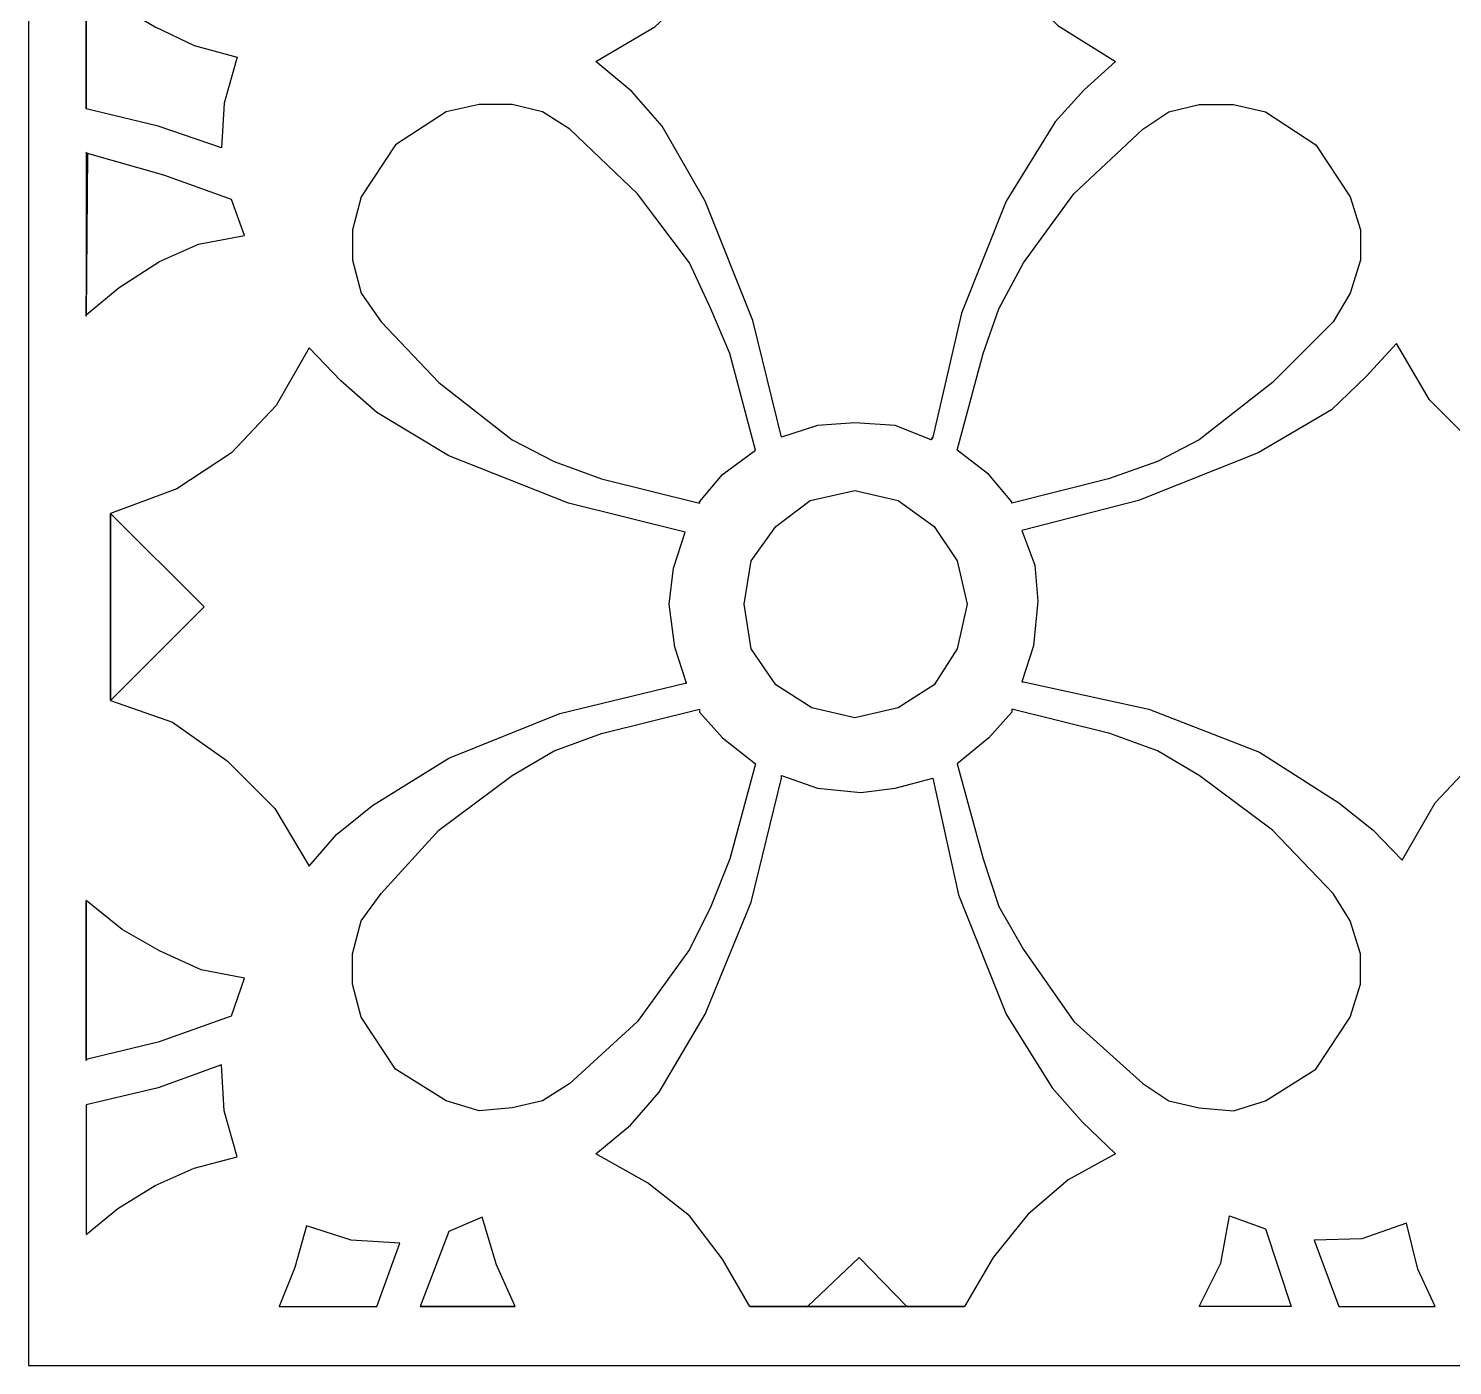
# Model space of a CAD drawing. Header units: centimetres. Extents: x 19.07 to 27, y 0.59 to 8.17.
# Drawn here: x 19.068 to 22.308, y 0.594 to 3.637 of the extents above; entities that cross this region are included whole.
import ezdxf

# ---------------------------------------------------------------- set-up
doc = ezdxf.new("R2010")
doc.units = ezdxf.units.CM
doc.header["$MEASUREMENT"] = 0
doc.layers.add('layer 1', color=7, linetype='Continuous')

msp = doc.modelspace()

# ---------------------------------------------------------------- linework, layer by layer
at = {"layer": 'layer 1', "color": 250}
for points, knots in [([(26.99977, 0.59412), (26.99977, 0.59412), (19.06791, 0.59412), (19.06791, 0.59412), (19.06791, 0.59412), (19.06791, 0.59412), (19.06791, 8.16887), (19.06791, 8.16887), (19.06791, 8.16887), (19.06791, 8.16887), (26.99977, 8.16887), (26.99977, 8.16887), (26.99977, 8.16887), (26.99977, 8.16887), (26.99977, 0.59412), (26.99977, 0.59412)], [0, 0, 0, 0, 0.2, 0.2, 0.2, 0.2, 0.4, 0.4, 0.4, 0.4, 0.6, 0.6, 0.6, 0.6, 1, 1, 1, 1]), ([(21.12541, 2.70732), (21.12541, 2.70732), (21.19093, 2.98908), (21.19093, 2.98908), (21.19093, 2.98908), (21.19093, 2.98908), (21.2925, 3.24463), (21.2925, 3.24463), (21.2925, 3.24463), (21.2925, 3.24463), (21.40389, 3.42482), (21.40389, 3.42482), (21.40389, 3.42482), (21.40389, 3.42482), (21.46942, 3.4969), (21.46942, 3.4969), (21.46942, 3.4969), (21.46942, 3.4969), (21.54149, 3.56242), (21.54149, 3.56242), (21.54149, 3.56242), (21.54149, 3.56242), (21.41044, 3.64433), (21.41044, 3.64433), (21.41044, 3.64433), (21.41044, 3.64433), (21.30233, 3.74917), (21.30233, 3.74917), (21.30233, 3.74917), (21.30233, 3.74917), (21.22042, 3.87367), (21.22042, 3.87367), (21.22042, 3.87367), (21.22042, 3.87367), (21.16472, 4.01455), (21.16472, 4.01455), (21.16472, 4.01455), (21.16472, 4.01455), (20.95176, 3.79832), (20.95176, 3.79832), (20.95176, 3.79832), (20.95176, 3.79832), (20.74208, 4.01455), (20.74208, 4.01455), (20.74208, 4.01455), (20.74208, 4.01455), (20.68639, 3.86712), (20.68639, 3.86712), (20.68639, 3.86712), (20.68639, 3.86712), (20.6012, 3.74262), (20.6012, 3.74262), (20.6012, 3.74262), (20.6012, 3.74262), (20.49309, 3.64105), (20.49309, 3.64105), (20.49309, 3.64105), (20.49309, 3.64105), (20.35876, 3.56242), (20.35876, 3.56242), (20.35876, 3.56242), (20.35876, 3.56242), (20.44067, 3.49362), (20.44067, 3.49362), (20.44067, 3.49362), (20.44067, 3.49362), (20.50947, 3.41499), (20.50947, 3.41499), (20.50947, 3.41499), (20.50947, 3.41499), (20.60776, 3.24463), (20.60776, 3.24463), (20.60776, 3.24463), (20.60776, 3.24463), (20.71587, 2.97269), (20.71587, 2.97269), (20.71587, 2.97269), (20.71587, 2.97269), (20.7814, 2.70732), (20.7814, 2.70732), (20.7814, 2.70732), (20.7814, 2.70732), (20.8633, 2.73353), (20.8633, 2.73353), (20.8633, 2.73353), (20.8633, 2.73353), (20.94849, 2.74008), (20.94849, 2.74008), (20.94849, 2.74008), (20.94849, 2.74008), (21.04022, 2.73353), (21.04022, 2.73353), (21.04022, 2.73353), (21.04022, 2.73353), (21.12213, 2.70076), (21.12213, 2.70076), (21.12213, 2.70076), (21.12213, 2.70076), (21.12541, 2.70732), (21.12541, 2.70732)], [0, 0, 0, 0, 0.0384615, 0.0384615, 0.0384615, 0.0384615, 0.0769231, 0.0769231, 0.0769231, 0.0769231, 0.1153846, 0.1153846, 0.1153846, 0.1153846, 0.1538462, 0.1538462, 0.1538462, 0.1538462, 0.1923077, 0.1923077, 0.1923077, 0.1923077, 0.2307692, 0.2307692, 0.2307692, 0.2307692, 0.2692308, 0.2692308, 0.2692308, 0.2692308, 0.3076923, 0.3076923, 0.3076923, 0.3076923, 0.3461538, 0.3461538, 0.3461538, 0.3461538, 0.3846154, 0.3846154, 0.3846154, 0.3846154, 0.4230769, 0.4230769, 0.4230769, 0.4230769, 0.4615385, 0.4615385, 0.4615385, 0.4615385, 0.5, 0.5, 0.5, 0.5, 0.5384615, 0.5384615, 0.5384615, 0.5384615, 0.5769231, 0.5769231, 0.5769231, 0.5769231, 0.6153846, 0.6153846, 0.6153846, 0.6153846, 0.6538462, 0.6538462, 0.6538462, 0.6538462, 0.6923077, 0.6923077, 0.6923077, 0.6923077, 0.7307692, 0.7307692, 0.7307692, 0.7307692, 0.7692308, 0.7692308, 0.7692308, 0.7692308, 0.8076923, 0.8076923, 0.8076923, 0.8076923, 0.8461538, 0.8461538, 0.8461538, 0.8461538, 0.8846154, 0.8846154, 0.8846154, 0.8846154, 0.9230769, 0.9230769, 0.9230769, 0.9230769, 1, 1, 1, 1]), ([(19.19896, 3.75245), (19.19896, 3.75245), (19.19896, 3.45431), (19.19896, 3.45431), (19.19896, 3.45431), (19.19896, 3.45431), (19.19896, 3.75245), (19.19896, 3.75245)], [0, 0, 0, 0, 0.3333333, 0.3333333, 0.3333333, 0.3333333, 1, 1, 1, 1]), ([(19.19896, 3.45431), (19.19896, 3.45431), (19.36277, 3.41499), (19.36277, 3.41499), (19.36277, 3.41499), (19.36277, 3.41499), (19.50693, 3.36585), (19.50693, 3.36585), (19.50693, 3.36585), (19.50693, 3.36585), (19.51348, 3.46741), (19.51348, 3.46741), (19.51348, 3.46741), (19.51348, 3.46741), (19.54297, 3.57225), (19.54297, 3.57225), (19.54297, 3.57225), (19.54297, 3.57225), (19.44468, 3.59846), (19.44468, 3.59846), (19.44468, 3.59846), (19.44468, 3.59846), (19.35622, 3.64105), (19.35622, 3.64105), (19.35622, 3.64105), (19.35622, 3.64105), (19.27103, 3.6902), (19.27103, 3.6902), (19.27103, 3.6902), (19.27103, 3.6902), (19.19896, 3.75245), (19.19896, 3.75245), (19.19896, 3.75245), (19.19896, 3.75245), (19.19896, 3.45431), (19.19896, 3.45431)], [0, 0, 0, 0, 0.1, 0.1, 0.1, 0.1, 0.2, 0.2, 0.2, 0.2, 0.3, 0.3, 0.3, 0.3, 0.4, 0.4, 0.4, 0.4, 0.5, 0.5, 0.5, 0.5, 0.6, 0.6, 0.6, 0.6, 0.7, 0.7, 0.7, 0.7, 0.8, 0.8, 0.8, 0.8, 1, 1, 1, 1]), ([(20.59465, 2.55661), (20.59465, 2.55661), (20.37186, 2.6123), (20.37186, 2.6123), (20.37186, 2.6123), (20.37186, 2.6123), (20.26375, 2.65162), (20.26375, 2.65162), (20.26375, 2.65162), (20.26375, 2.65162), (20.16873, 2.70076), (20.16873, 2.70076), (20.16873, 2.70076), (20.16873, 2.70076), (20.00164, 2.83181), (20.00164, 2.83181), (20.00164, 2.83181), (20.00164, 2.83181), (19.87059, 2.96942), (19.87059, 2.96942), (19.87059, 2.96942), (19.87059, 2.96942), (19.82473, 3.03494), (19.82473, 3.03494), (19.82473, 3.03494), (19.82473, 3.03494), (19.80507, 3.1103), (19.80507, 3.1103), (19.80507, 3.1103), (19.80507, 3.1103), (19.80507, 3.1791), (19.80507, 3.1791), (19.80507, 3.1791), (19.80507, 3.1791), (19.82473, 3.25445), (19.82473, 3.25445), (19.82473, 3.25445), (19.82473, 3.25445), (19.90336, 3.3724), (19.90336, 3.3724), (19.90336, 3.3724), (19.90336, 3.3724), (20.01803, 3.44775), (20.01803, 3.44775), (20.01803, 3.44775), (20.01803, 3.44775), (20.09338, 3.46414), (20.09338, 3.46414), (20.09338, 3.46414), (20.09338, 3.46414), (20.16873, 3.46414), (20.16873, 3.46414), (20.16873, 3.46414), (20.16873, 3.46414), (20.23754, 3.44775), (20.23754, 3.44775), (20.23754, 3.44775), (20.23754, 3.44775), (20.29979, 3.40844), (20.29979, 3.40844), (20.29979, 3.40844), (20.29979, 3.40844), (20.45377, 3.26101), (20.45377, 3.26101), (20.45377, 3.26101), (20.45377, 3.26101), (20.57172, 3.10375), (20.57172, 3.10375), (20.57172, 3.10375), (20.57172, 3.10375), (20.62086, 2.9989), (20.62086, 2.9989), (20.62086, 2.9989), (20.62086, 2.9989), (20.66345, 2.89734), (20.66345, 2.89734), (20.66345, 2.89734), (20.66345, 2.89734), (20.72242, 2.67783), (20.72242, 2.67783), (20.72242, 2.67783), (20.72242, 2.67783), (20.64707, 2.62213), (20.64707, 2.62213), (20.64707, 2.62213), (20.64707, 2.62213), (20.59465, 2.55988), (20.59465, 2.55988), (20.59465, 2.55988), (20.59465, 2.55988), (20.59465, 2.55661), (20.59465, 2.55661)], [0, 0, 0, 0, 0.0416667, 0.0416667, 0.0416667, 0.0416667, 0.0833333, 0.0833333, 0.0833333, 0.0833333, 0.125, 0.125, 0.125, 0.125, 0.1666667, 0.1666667, 0.1666667, 0.1666667, 0.2083333, 0.2083333, 0.2083333, 0.2083333, 0.25, 0.25, 0.25, 0.25, 0.2916667, 0.2916667, 0.2916667, 0.2916667, 0.3333333, 0.3333333, 0.3333333, 0.3333333, 0.375, 0.375, 0.375, 0.375, 0.4166667, 0.4166667, 0.4166667, 0.4166667, 0.4583333, 0.4583333, 0.4583333, 0.4583333, 0.5, 0.5, 0.5, 0.5, 0.5416667, 0.5416667, 0.5416667, 0.5416667, 0.5833333, 0.5833333, 0.5833333, 0.5833333, 0.625, 0.625, 0.625, 0.625, 0.6666667, 0.6666667, 0.6666667, 0.6666667, 0.7083333, 0.7083333, 0.7083333, 0.7083333, 0.75, 0.75, 0.75, 0.75, 0.7916667, 0.7916667, 0.7916667, 0.7916667, 0.8333333, 0.8333333, 0.8333333, 0.8333333, 0.875, 0.875, 0.875, 0.875, 0.9166667, 0.9166667, 0.9166667, 0.9166667, 1, 1, 1, 1]), ([(21.3056, 2.55661), (21.3056, 2.55661), (21.52511, 2.6123), (21.52511, 2.6123), (21.52511, 2.6123), (21.52511, 2.6123), (21.63651, 2.65162), (21.63651, 2.65162), (21.63651, 2.65162), (21.63651, 2.65162), (21.73152, 2.70076), (21.73152, 2.70076), (21.73152, 2.70076), (21.73152, 2.70076), (21.89861, 2.83181), (21.89861, 2.83181), (21.89861, 2.83181), (21.89861, 2.83181), (22.03621, 2.96942), (22.03621, 2.96942), (22.03621, 2.96942), (22.03621, 2.96942), (22.07553, 3.03494), (22.07553, 3.03494), (22.07553, 3.03494), (22.07553, 3.03494), (22.09846, 3.1103), (22.09846, 3.1103), (22.09846, 3.1103), (22.09846, 3.1103), (22.09846, 3.1791), (22.09846, 3.1791), (22.09846, 3.1791), (22.09846, 3.1791), (22.07553, 3.25445), (22.07553, 3.25445), (22.07553, 3.25445), (22.07553, 3.25445), (21.9969, 3.3724), (21.9969, 3.3724), (21.9969, 3.3724), (21.9969, 3.3724), (21.88223, 3.44775), (21.88223, 3.44775), (21.88223, 3.44775), (21.88223, 3.44775), (21.81015, 3.46414), (21.81015, 3.46414), (21.81015, 3.46414), (21.81015, 3.46414), (21.73152, 3.46414), (21.73152, 3.46414), (21.73152, 3.46414), (21.73152, 3.46414), (21.66272, 3.44775), (21.66272, 3.44775), (21.66272, 3.44775), (21.66272, 3.44775), (21.60374, 3.40844), (21.60374, 3.40844), (21.60374, 3.40844), (21.60374, 3.40844), (21.44648, 3.26101), (21.44648, 3.26101), (21.44648, 3.26101), (21.44648, 3.26101), (21.33181, 3.10375), (21.33181, 3.10375), (21.33181, 3.10375), (21.33181, 3.10375), (21.27612, 2.9989), (21.27612, 2.9989), (21.27612, 2.9989), (21.27612, 2.9989), (21.24008, 2.89734), (21.24008, 2.89734), (21.24008, 2.89734), (21.24008, 2.89734), (21.1811, 2.67783), (21.1811, 2.67783), (21.1811, 2.67783), (21.1811, 2.67783), (21.25318, 2.62213), (21.25318, 2.62213), (21.25318, 2.62213), (21.25318, 2.62213), (21.3056, 2.55988), (21.3056, 2.55988), (21.3056, 2.55988), (21.3056, 2.55988), (21.3056, 2.55661), (21.3056, 2.55661)], [0, 0, 0, 0, 0.0416667, 0.0416667, 0.0416667, 0.0416667, 0.0833333, 0.0833333, 0.0833333, 0.0833333, 0.125, 0.125, 0.125, 0.125, 0.1666667, 0.1666667, 0.1666667, 0.1666667, 0.2083333, 0.2083333, 0.2083333, 0.2083333, 0.25, 0.25, 0.25, 0.25, 0.2916667, 0.2916667, 0.2916667, 0.2916667, 0.3333333, 0.3333333, 0.3333333, 0.3333333, 0.375, 0.375, 0.375, 0.375, 0.4166667, 0.4166667, 0.4166667, 0.4166667, 0.4583333, 0.4583333, 0.4583333, 0.4583333, 0.5, 0.5, 0.5, 0.5, 0.5416667, 0.5416667, 0.5416667, 0.5416667, 0.5833333, 0.5833333, 0.5833333, 0.5833333, 0.625, 0.625, 0.625, 0.625, 0.6666667, 0.6666667, 0.6666667, 0.6666667, 0.7083333, 0.7083333, 0.7083333, 0.7083333, 0.75, 0.75, 0.75, 0.75, 0.7916667, 0.7916667, 0.7916667, 0.7916667, 0.8333333, 0.8333333, 0.8333333, 0.8333333, 0.875, 0.875, 0.875, 0.875, 0.9166667, 0.9166667, 0.9166667, 0.9166667, 1, 1, 1, 1]), ([(19.19896, 2.98252), (19.19896, 2.98252), (19.19896, 3.35602), (19.19896, 3.35602), (19.19896, 3.35602), (19.19896, 3.35602), (19.20223, 3.35274), (19.20223, 3.35274), (19.20223, 3.35274), (19.20223, 3.35274), (19.19896, 2.98252), (19.19896, 2.98252)], [0, 0, 0, 0, 0.25, 0.25, 0.25, 0.25, 0.5, 0.5, 0.5, 0.5, 1, 1, 1, 1]), ([(19.20223, 3.35274), (19.20223, 3.35274), (19.37588, 3.3036), (19.37588, 3.3036), (19.37588, 3.3036), (19.37588, 3.3036), (19.52986, 3.2479), (19.52986, 3.2479), (19.52986, 3.2479), (19.52986, 3.2479), (19.55935, 3.16599), (19.55935, 3.16599), (19.55935, 3.16599), (19.55935, 3.16599), (19.45451, 3.14634), (19.45451, 3.14634), (19.45451, 3.14634), (19.45451, 3.14634), (19.36605, 3.10702), (19.36605, 3.10702), (19.36605, 3.10702), (19.36605, 3.10702), (19.27431, 3.04805), (19.27431, 3.04805), (19.27431, 3.04805), (19.27431, 3.04805), (19.19896, 2.9858), (19.19896, 2.9858), (19.19896, 2.9858), (19.19896, 2.9858), (19.20223, 3.35274), (19.20223, 3.35274)], [0, 0, 0, 0, 0.1111111, 0.1111111, 0.1111111, 0.1111111, 0.2222222, 0.2222222, 0.2222222, 0.2222222, 0.3333333, 0.3333333, 0.3333333, 0.3333333, 0.4444444, 0.4444444, 0.4444444, 0.4444444, 0.5555556, 0.5555556, 0.5555556, 0.5555556, 0.6666667, 0.6666667, 0.6666667, 0.6666667, 0.7777778, 0.7777778, 0.7777778, 0.7777778, 1, 1, 1, 1]), ([(19.19896, 2.9858), (19.19896, 2.9858), (19.19896, 2.9858), (19.19896, 2.9858), (19.19896, 2.9858), (19.19896, 2.9858), (19.19896, 2.98252), (19.19896, 2.98252), (19.19896, 2.98252), (19.19896, 2.98252), (19.19896, 2.9858), (19.19896, 2.9858)], [0, 0, 0, 0, 0.25, 0.25, 0.25, 0.25, 0.5, 0.5, 0.5, 0.5, 1, 1, 1, 1]), ([(22.63905, 2.12086), (22.63905, 2.12086), (22.49817, 2.06844), (22.49817, 2.06844), (22.49817, 2.06844), (22.49817, 2.06844), (22.37694, 1.98981), (22.37694, 1.98981), (22.37694, 1.98981), (22.37694, 1.98981), (22.26883, 1.87514), (22.26883, 1.87514), (22.26883, 1.87514), (22.26883, 1.87514), (22.19347, 1.74409), (22.19347, 1.74409), (22.19347, 1.74409), (22.19347, 1.74409), (22.12795, 1.81289), (22.12795, 1.81289), (22.12795, 1.81289), (22.12795, 1.81289), (22.04932, 1.87514), (22.04932, 1.87514), (22.04932, 1.87514), (22.04932, 1.87514), (21.86912, 1.98981), (21.86912, 1.98981), (21.86912, 1.98981), (21.86912, 1.98981), (21.61685, 2.0881), (21.61685, 2.0881), (21.61685, 2.0881), (21.61685, 2.0881), (21.33181, 2.15035), (21.33181, 2.15035), (21.33181, 2.15035), (21.33181, 2.15035), (21.32854, 2.15035), (21.32854, 2.15035), (21.32854, 2.15035), (21.32854, 2.15035), (21.35475, 2.23226), (21.35475, 2.23226), (21.35475, 2.23226), (21.35475, 2.23226), (21.36458, 2.33382), (21.36458, 2.33382), (21.36458, 2.33382), (21.36458, 2.33382), (21.35802, 2.41573), (21.35802, 2.41573), (21.35802, 2.41573), (21.35802, 2.41573), (21.32854, 2.49436), (21.32854, 2.49436), (21.32854, 2.49436), (21.32854, 2.49436), (21.59391, 2.56316), (21.59391, 2.56316), (21.59391, 2.56316), (21.59391, 2.56316), (21.86585, 2.67128), (21.86585, 2.67128), (21.86585, 2.67128), (21.86585, 2.67128), (22.03294, 2.76957), (22.03294, 2.76957), (22.03294, 2.76957), (22.03294, 2.76957), (22.11157, 2.84492), (22.11157, 2.84492), (22.11157, 2.84492), (22.11157, 2.84492), (22.18037, 2.92027), (22.18037, 2.92027), (22.18037, 2.92027), (22.18037, 2.92027), (22.25572, 2.7925), (22.25572, 2.7925), (22.25572, 2.7925), (22.25572, 2.7925), (22.36384, 2.68438), (22.36384, 2.68438), (22.36384, 2.68438), (22.36384, 2.68438), (22.48506, 2.60248), (22.48506, 2.60248), (22.48506, 2.60248), (22.48506, 2.60248), (22.63577, 2.55333), (22.63577, 2.55333), (22.63577, 2.55333), (22.63577, 2.55333), (22.63905, 2.12086), (22.63905, 2.12086), (22.63905, 2.12086), (22.63905, 2.12086), (22.42281, 2.3371), (22.42281, 2.3371), (22.42281, 2.3371), (22.42281, 2.3371), (22.63577, 2.55333), (22.63577, 2.55333), (22.63577, 2.55333), (22.63577, 2.55333), (22.63905, 2.12086), (22.63905, 2.12086)], [0, 0, 0, 0, 0.0357143, 0.0357143, 0.0357143, 0.0357143, 0.0714286, 0.0714286, 0.0714286, 0.0714286, 0.1071429, 0.1071429, 0.1071429, 0.1071429, 0.1428571, 0.1428571, 0.1428571, 0.1428571, 0.1785714, 0.1785714, 0.1785714, 0.1785714, 0.2142857, 0.2142857, 0.2142857, 0.2142857, 0.25, 0.25, 0.25, 0.25, 0.2857143, 0.2857143, 0.2857143, 0.2857143, 0.3214286, 0.3214286, 0.3214286, 0.3214286, 0.3571429, 0.3571429, 0.3571429, 0.3571429, 0.3928571, 0.3928571, 0.3928571, 0.3928571, 0.4285714, 0.4285714, 0.4285714, 0.4285714, 0.4642857, 0.4642857, 0.4642857, 0.4642857, 0.5, 0.5, 0.5, 0.5, 0.5357143, 0.5357143, 0.5357143, 0.5357143, 0.5714286, 0.5714286, 0.5714286, 0.5714286, 0.6071429, 0.6071429, 0.6071429, 0.6071429, 0.6428571, 0.6428571, 0.6428571, 0.6428571, 0.6785714, 0.6785714, 0.6785714, 0.6785714, 0.7142857, 0.7142857, 0.7142857, 0.7142857, 0.75, 0.75, 0.75, 0.75, 0.7857143, 0.7857143, 0.7857143, 0.7857143, 0.8214286, 0.8214286, 0.8214286, 0.8214286, 0.8571429, 0.8571429, 0.8571429, 0.8571429, 0.8928571, 0.8928571, 0.8928571, 0.8928571, 0.9285714, 0.9285714, 0.9285714, 0.9285714, 1, 1, 1, 1]), ([(19.25465, 2.53367), (19.25465, 2.53367), (19.40536, 2.58937), (19.40536, 2.58937), (19.40536, 2.58937), (19.40536, 2.58937), (19.52986, 2.67128), (19.52986, 2.67128), (19.52986, 2.67128), (19.52986, 2.67128), (19.63142, 2.77939), (19.63142, 2.77939), (19.63142, 2.77939), (19.63142, 2.77939), (19.70678, 2.91044), (19.70678, 2.91044), (19.70678, 2.91044), (19.70678, 2.91044), (19.77886, 2.83509), (19.77886, 2.83509), (19.77886, 2.83509), (19.77886, 2.83509), (19.86076, 2.76301), (19.86076, 2.76301), (19.86076, 2.76301), (19.86076, 2.76301), (20.02458, 2.66472), (20.02458, 2.66472), (20.02458, 2.66472), (20.02458, 2.66472), (20.29651, 2.55661), (20.29651, 2.55661), (20.29651, 2.55661), (20.29651, 2.55661), (20.56189, 2.49108), (20.56189, 2.49108), (20.56189, 2.49108), (20.56189, 2.49108), (20.53568, 2.40917), (20.53568, 2.40917), (20.53568, 2.40917), (20.53568, 2.40917), (20.52585, 2.32727), (20.52585, 2.32727), (20.52585, 2.32727), (20.52585, 2.32727), (20.53895, 2.22898), (20.53895, 2.22898), (20.53895, 2.22898), (20.53895, 2.22898), (20.56516, 2.14707), (20.56516, 2.14707), (20.56516, 2.14707), (20.56516, 2.14707), (20.56189, 2.14707), (20.56189, 2.14707), (20.56189, 2.14707), (20.56189, 2.14707), (20.27685, 2.07827), (20.27685, 2.07827), (20.27685, 2.07827), (20.27685, 2.07827), (20.02458, 1.97671), (20.02458, 1.97671), (20.02458, 1.97671), (20.02458, 1.97671), (19.85094, 1.86859), (19.85094, 1.86859), (19.85094, 1.86859), (19.85094, 1.86859), (19.76903, 1.80306), (19.76903, 1.80306), (19.76903, 1.80306), (19.76903, 1.80306), (19.70678, 1.73099), (19.70678, 1.73099), (19.70678, 1.73099), (19.70678, 1.73099), (19.62815, 1.86204), (19.62815, 1.86204), (19.62815, 1.86204), (19.62815, 1.86204), (19.52003, 1.97015), (19.52003, 1.97015), (19.52003, 1.97015), (19.52003, 1.97015), (19.39553, 2.05861), (19.39553, 2.05861), (19.39553, 2.05861), (19.39553, 2.05861), (19.25465, 2.10776), (19.25465, 2.10776), (19.25465, 2.10776), (19.25465, 2.10776), (19.25465, 2.53367), (19.25465, 2.53367)], [0, 0, 0, 0, 0.04, 0.04, 0.04, 0.04, 0.08, 0.08, 0.08, 0.08, 0.12, 0.12, 0.12, 0.12, 0.16, 0.16, 0.16, 0.16, 0.2, 0.2, 0.2, 0.2, 0.24, 0.24, 0.24, 0.24, 0.28, 0.28, 0.28, 0.28, 0.32, 0.32, 0.32, 0.32, 0.36, 0.36, 0.36, 0.36, 0.4, 0.4, 0.4, 0.4, 0.44, 0.44, 0.44, 0.44, 0.48, 0.48, 0.48, 0.48, 0.52, 0.52, 0.52, 0.52, 0.56, 0.56, 0.56, 0.56, 0.6, 0.6, 0.6, 0.6, 0.64, 0.64, 0.64, 0.64, 0.68, 0.68, 0.68, 0.68, 0.72, 0.72, 0.72, 0.72, 0.76, 0.76, 0.76, 0.76, 0.8, 0.8, 0.8, 0.8, 0.84, 0.84, 0.84, 0.84, 0.88, 0.88, 0.88, 0.88, 0.92, 0.92, 0.92, 0.92, 1, 1, 1, 1]), ([(21.12213, 2.70076), (21.12213, 2.70076), (21.12541, 2.70732), (21.12541, 2.70732), (21.12541, 2.70732), (21.12541, 2.70732), (21.12213, 2.70076), (21.12213, 2.70076)], [0, 0, 0, 0, 0.3333333, 0.3333333, 0.3333333, 0.3333333, 1, 1, 1, 1]), ([(20.59465, 2.55988), (20.59465, 2.55988), (20.59465, 2.55661), (20.59465, 2.55661), (20.59465, 2.55661), (20.59465, 2.55661), (20.59465, 2.55988), (20.59465, 2.55988)], [0, 0, 0, 0, 0.3333333, 0.3333333, 0.3333333, 0.3333333, 1, 1, 1, 1]), ([(20.94849, 2.58609), (20.94849, 2.58609), (20.84692, 2.56316), (20.84692, 2.56316), (20.84692, 2.56316), (20.84692, 2.56316), (20.76829, 2.50419), (20.76829, 2.50419), (20.76829, 2.50419), (20.76829, 2.50419), (20.7126, 2.42556), (20.7126, 2.42556), (20.7126, 2.42556), (20.7126, 2.42556), (20.69621, 2.32727), (20.69621, 2.32727), (20.69621, 2.32727), (20.69621, 2.32727), (20.7126, 2.2257), (20.7126, 2.2257), (20.7126, 2.2257), (20.7126, 2.2257), (20.76829, 2.1438), (20.76829, 2.1438), (20.76829, 2.1438), (20.76829, 2.1438), (20.8502, 2.09138), (20.8502, 2.09138), (20.8502, 2.09138), (20.8502, 2.09138), (20.94849, 2.06844), (20.94849, 2.06844), (20.94849, 2.06844), (20.94849, 2.06844), (21.04678, 2.09138), (21.04678, 2.09138), (21.04678, 2.09138), (21.04678, 2.09138), (21.12868, 2.1438), (21.12868, 2.1438), (21.12868, 2.1438), (21.12868, 2.1438), (21.1811, 2.2257), (21.1811, 2.2257), (21.1811, 2.2257), (21.1811, 2.2257), (21.20404, 2.32727), (21.20404, 2.32727), (21.20404, 2.32727), (21.20404, 2.32727), (21.1811, 2.42556), (21.1811, 2.42556), (21.1811, 2.42556), (21.1811, 2.42556), (21.12868, 2.50419), (21.12868, 2.50419), (21.12868, 2.50419), (21.12868, 2.50419), (21.04678, 2.56316), (21.04678, 2.56316), (21.04678, 2.56316), (21.04678, 2.56316), (20.94849, 2.58609), (20.94849, 2.58609)], [0, 0, 0, 0, 0.0588235, 0.0588235, 0.0588235, 0.0588235, 0.1176471, 0.1176471, 0.1176471, 0.1176471, 0.1764706, 0.1764706, 0.1764706, 0.1764706, 0.2352941, 0.2352941, 0.2352941, 0.2352941, 0.2941176, 0.2941176, 0.2941176, 0.2941176, 0.3529412, 0.3529412, 0.3529412, 0.3529412, 0.4117647, 0.4117647, 0.4117647, 0.4117647, 0.4705882, 0.4705882, 0.4705882, 0.4705882, 0.5294118, 0.5294118, 0.5294118, 0.5294118, 0.5882353, 0.5882353, 0.5882353, 0.5882353, 0.6470588, 0.6470588, 0.6470588, 0.6470588, 0.7058824, 0.7058824, 0.7058824, 0.7058824, 0.7647059, 0.7647059, 0.7647059, 0.7647059, 0.8235294, 0.8235294, 0.8235294, 0.8235294, 0.8823529, 0.8823529, 0.8823529, 0.8823529, 1, 1, 1, 1]), ([(19.25465, 2.10776), (19.25465, 2.10776), (19.46761, 2.32072), (19.46761, 2.32072), (19.46761, 2.32072), (19.46761, 2.32072), (19.25465, 2.53367), (19.25465, 2.53367), (19.25465, 2.53367), (19.25465, 2.53367), (19.25465, 2.10776), (19.25465, 2.10776)], [0, 0, 0, 0, 0.25, 0.25, 0.25, 0.25, 0.5, 0.5, 0.5, 0.5, 1, 1, 1, 1]), ([(20.59465, 2.0881), (20.59465, 2.0881), (20.37186, 2.0324), (20.37186, 2.0324), (20.37186, 2.0324), (20.37186, 2.0324), (20.26375, 1.99309), (20.26375, 1.99309), (20.26375, 1.99309), (20.26375, 1.99309), (20.16873, 1.93739), (20.16873, 1.93739), (20.16873, 1.93739), (20.16873, 1.93739), (20.00164, 1.81289), (20.00164, 1.81289), (20.00164, 1.81289), (20.00164, 1.81289), (19.87059, 1.66874), (19.87059, 1.66874), (19.87059, 1.66874), (19.87059, 1.66874), (19.82473, 1.60649), (19.82473, 1.60649), (19.82473, 1.60649), (19.82473, 1.60649), (19.80507, 1.53113), (19.80507, 1.53113), (19.80507, 1.53113), (19.80507, 1.53113), (19.80507, 1.46233), (19.80507, 1.46233), (19.80507, 1.46233), (19.80507, 1.46233), (19.82473, 1.38698), (19.82473, 1.38698), (19.82473, 1.38698), (19.82473, 1.38698), (19.90336, 1.26903), (19.90336, 1.26903), (19.90336, 1.26903), (19.90336, 1.26903), (20.01803, 1.19695), (20.01803, 1.19695), (20.01803, 1.19695), (20.01803, 1.19695), (20.09338, 1.17402), (20.09338, 1.17402), (20.09338, 1.17402), (20.09338, 1.17402), (20.16873, 1.18057), (20.16873, 1.18057), (20.16873, 1.18057), (20.16873, 1.18057), (20.23754, 1.19695), (20.23754, 1.19695), (20.23754, 1.19695), (20.23754, 1.19695), (20.29979, 1.23627), (20.29979, 1.23627), (20.29979, 1.23627), (20.29979, 1.23627), (20.45377, 1.37715), (20.45377, 1.37715), (20.45377, 1.37715), (20.45377, 1.37715), (20.57172, 1.54096), (20.57172, 1.54096), (20.57172, 1.54096), (20.57172, 1.54096), (20.62086, 1.63925), (20.62086, 1.63925), (20.62086, 1.63925), (20.62086, 1.63925), (20.66345, 1.74737), (20.66345, 1.74737), (20.66345, 1.74737), (20.66345, 1.74737), (20.72242, 1.9636), (20.72242, 1.9636), (20.72242, 1.9636), (20.72242, 1.9636), (20.64707, 2.02257), (20.64707, 2.02257), (20.64707, 2.02257), (20.64707, 2.02257), (20.59465, 2.08155), (20.59465, 2.08155), (20.59465, 2.08155), (20.59465, 2.08155), (20.59465, 2.0881), (20.59465, 2.0881)], [0, 0, 0, 0, 0.0416667, 0.0416667, 0.0416667, 0.0416667, 0.0833333, 0.0833333, 0.0833333, 0.0833333, 0.125, 0.125, 0.125, 0.125, 0.1666667, 0.1666667, 0.1666667, 0.1666667, 0.2083333, 0.2083333, 0.2083333, 0.2083333, 0.25, 0.25, 0.25, 0.25, 0.2916667, 0.2916667, 0.2916667, 0.2916667, 0.3333333, 0.3333333, 0.3333333, 0.3333333, 0.375, 0.375, 0.375, 0.375, 0.4166667, 0.4166667, 0.4166667, 0.4166667, 0.4583333, 0.4583333, 0.4583333, 0.4583333, 0.5, 0.5, 0.5, 0.5, 0.5416667, 0.5416667, 0.5416667, 0.5416667, 0.5833333, 0.5833333, 0.5833333, 0.5833333, 0.625, 0.625, 0.625, 0.625, 0.6666667, 0.6666667, 0.6666667, 0.6666667, 0.7083333, 0.7083333, 0.7083333, 0.7083333, 0.75, 0.75, 0.75, 0.75, 0.7916667, 0.7916667, 0.7916667, 0.7916667, 0.8333333, 0.8333333, 0.8333333, 0.8333333, 0.875, 0.875, 0.875, 0.875, 0.9166667, 0.9166667, 0.9166667, 0.9166667, 1, 1, 1, 1]), ([(21.3056, 2.0881), (21.3056, 2.0881), (21.52839, 2.0324), (21.52839, 2.0324), (21.52839, 2.0324), (21.52839, 2.0324), (21.63651, 1.99309), (21.63651, 1.99309), (21.63651, 1.99309), (21.63651, 1.99309), (21.73152, 1.93739), (21.73152, 1.93739), (21.73152, 1.93739), (21.73152, 1.93739), (21.89861, 1.81289), (21.89861, 1.81289), (21.89861, 1.81289), (21.89861, 1.81289), (22.03621, 1.66874), (22.03621, 1.66874), (22.03621, 1.66874), (22.03621, 1.66874), (22.07553, 1.60649), (22.07553, 1.60649), (22.07553, 1.60649), (22.07553, 1.60649), (22.09846, 1.53113), (22.09846, 1.53113), (22.09846, 1.53113), (22.09846, 1.53113), (22.09846, 1.46233), (22.09846, 1.46233), (22.09846, 1.46233), (22.09846, 1.46233), (22.07553, 1.38698), (22.07553, 1.38698), (22.07553, 1.38698), (22.07553, 1.38698), (21.9969, 1.26903), (21.9969, 1.26903), (21.9969, 1.26903), (21.9969, 1.26903), (21.88223, 1.19695), (21.88223, 1.19695), (21.88223, 1.19695), (21.88223, 1.19695), (21.81015, 1.17402), (21.81015, 1.17402), (21.81015, 1.17402), (21.81015, 1.17402), (21.73152, 1.18057), (21.73152, 1.18057), (21.73152, 1.18057), (21.73152, 1.18057), (21.66272, 1.19695), (21.66272, 1.19695), (21.66272, 1.19695), (21.66272, 1.19695), (21.60374, 1.23627), (21.60374, 1.23627), (21.60374, 1.23627), (21.60374, 1.23627), (21.44648, 1.37715), (21.44648, 1.37715), (21.44648, 1.37715), (21.44648, 1.37715), (21.33181, 1.54096), (21.33181, 1.54096), (21.33181, 1.54096), (21.33181, 1.54096), (21.27612, 1.63925), (21.27612, 1.63925), (21.27612, 1.63925), (21.27612, 1.63925), (21.24008, 1.74737), (21.24008, 1.74737), (21.24008, 1.74737), (21.24008, 1.74737), (21.1811, 1.9636), (21.1811, 1.9636), (21.1811, 1.9636), (21.1811, 1.9636), (21.25318, 2.02257), (21.25318, 2.02257), (21.25318, 2.02257), (21.25318, 2.02257), (21.3056, 2.08155), (21.3056, 2.08155), (21.3056, 2.08155), (21.3056, 2.08155), (21.3056, 2.0881), (21.3056, 2.0881)], [0, 0, 0, 0, 0.0416667, 0.0416667, 0.0416667, 0.0416667, 0.0833333, 0.0833333, 0.0833333, 0.0833333, 0.125, 0.125, 0.125, 0.125, 0.1666667, 0.1666667, 0.1666667, 0.1666667, 0.2083333, 0.2083333, 0.2083333, 0.2083333, 0.25, 0.25, 0.25, 0.25, 0.2916667, 0.2916667, 0.2916667, 0.2916667, 0.3333333, 0.3333333, 0.3333333, 0.3333333, 0.375, 0.375, 0.375, 0.375, 0.4166667, 0.4166667, 0.4166667, 0.4166667, 0.4583333, 0.4583333, 0.4583333, 0.4583333, 0.5, 0.5, 0.5, 0.5, 0.5416667, 0.5416667, 0.5416667, 0.5416667, 0.5833333, 0.5833333, 0.5833333, 0.5833333, 0.625, 0.625, 0.625, 0.625, 0.6666667, 0.6666667, 0.6666667, 0.6666667, 0.7083333, 0.7083333, 0.7083333, 0.7083333, 0.75, 0.75, 0.75, 0.75, 0.7916667, 0.7916667, 0.7916667, 0.7916667, 0.8333333, 0.8333333, 0.8333333, 0.8333333, 0.875, 0.875, 0.875, 0.875, 0.9166667, 0.9166667, 0.9166667, 0.9166667, 1, 1, 1, 1]), ([(21.19749, 0.72844), (21.19749, 0.72844), (21.26301, 0.83984), (21.26301, 0.83984), (21.26301, 0.83984), (21.26301, 0.83984), (21.34164, 0.93813), (21.34164, 0.93813), (21.34164, 0.93813), (21.34164, 0.93813), (21.43338, 1.01676), (21.43338, 1.01676), (21.43338, 1.01676), (21.43338, 1.01676), (21.54149, 1.07573), (21.54149, 1.07573), (21.54149, 1.07573), (21.54149, 1.07573), (21.46614, 1.14781), (21.46614, 1.14781), (21.46614, 1.14781), (21.46614, 1.14781), (21.39734, 1.22644), (21.39734, 1.22644), (21.39734, 1.22644), (21.39734, 1.22644), (21.2925, 1.39353), (21.2925, 1.39353), (21.2925, 1.39353), (21.2925, 1.39353), (21.18438, 1.66546), (21.18438, 1.66546), (21.18438, 1.66546), (21.18438, 1.66546), (21.12541, 1.93084), (21.12541, 1.93084), (21.12541, 1.93084), (21.12541, 1.93084), (21.04022, 1.9079), (21.04022, 1.9079), (21.04022, 1.9079), (21.04022, 1.9079), (20.96159, 1.89808), (20.96159, 1.89808), (20.96159, 1.89808), (20.96159, 1.89808), (20.8633, 1.9079), (20.8633, 1.9079), (20.8633, 1.9079), (20.8633, 1.9079), (20.7814, 1.93739), (20.7814, 1.93739), (20.7814, 1.93739), (20.7814, 1.93739), (20.7814, 1.93084), (20.7814, 1.93084), (20.7814, 1.93084), (20.7814, 1.93084), (20.7126, 1.64908), (20.7126, 1.64908), (20.7126, 1.64908), (20.7126, 1.64908), (20.60776, 1.39353), (20.60776, 1.39353), (20.60776, 1.39353), (20.60776, 1.39353), (20.50291, 1.21661), (20.50291, 1.21661), (20.50291, 1.21661), (20.50291, 1.21661), (20.43739, 1.14126), (20.43739, 1.14126), (20.43739, 1.14126), (20.43739, 1.14126), (20.35876, 1.07573), (20.35876, 1.07573), (20.35876, 1.07573), (20.35876, 1.07573), (20.4767, 1.0102), (20.4767, 1.0102), (20.4767, 1.0102), (20.4767, 1.0102), (20.57172, 0.93485), (20.57172, 0.93485), (20.57172, 0.93485), (20.57172, 0.93485), (20.64707, 0.83656), (20.64707, 0.83656), (20.64707, 0.83656), (20.64707, 0.83656), (20.70932, 0.72844), (20.70932, 0.72844), (20.70932, 0.72844), (20.70932, 0.72844), (21.19749, 0.72844), (21.19749, 0.72844)], [0, 0, 0, 0, 0.04, 0.04, 0.04, 0.04, 0.08, 0.08, 0.08, 0.08, 0.12, 0.12, 0.12, 0.12, 0.16, 0.16, 0.16, 0.16, 0.2, 0.2, 0.2, 0.2, 0.24, 0.24, 0.24, 0.24, 0.28, 0.28, 0.28, 0.28, 0.32, 0.32, 0.32, 0.32, 0.36, 0.36, 0.36, 0.36, 0.4, 0.4, 0.4, 0.4, 0.44, 0.44, 0.44, 0.44, 0.48, 0.48, 0.48, 0.48, 0.52, 0.52, 0.52, 0.52, 0.56, 0.56, 0.56, 0.56, 0.6, 0.6, 0.6, 0.6, 0.64, 0.64, 0.64, 0.64, 0.68, 0.68, 0.68, 0.68, 0.72, 0.72, 0.72, 0.72, 0.76, 0.76, 0.76, 0.76, 0.8, 0.8, 0.8, 0.8, 0.84, 0.84, 0.84, 0.84, 0.88, 0.88, 0.88, 0.88, 0.92, 0.92, 0.92, 0.92, 1, 1, 1, 1]), ([(19.19896, 1.28869), (19.19896, 1.28869), (19.19896, 1.65235), (19.19896, 1.65235), (19.19896, 1.65235), (19.19896, 1.65235), (19.19896, 1.65235), (19.19896, 1.65235), (19.19896, 1.65235), (19.19896, 1.65235), (19.19896, 1.28869), (19.19896, 1.28869)], [0, 0, 0, 0, 0.25, 0.25, 0.25, 0.25, 0.5, 0.5, 0.5, 0.5, 1, 1, 1, 1]), ([(19.19896, 1.65235), (19.19896, 1.65235), (19.28086, 1.58683), (19.28086, 1.58683), (19.28086, 1.58683), (19.28086, 1.58683), (19.36605, 1.53769), (19.36605, 1.53769), (19.36605, 1.53769), (19.36605, 1.53769), (19.46106, 1.49509), (19.46106, 1.49509), (19.46106, 1.49509), (19.46106, 1.49509), (19.55935, 1.47544), (19.55935, 1.47544), (19.55935, 1.47544), (19.55935, 1.47544), (19.52986, 1.39025), (19.52986, 1.39025), (19.52986, 1.39025), (19.52986, 1.39025), (19.36605, 1.33128), (19.36605, 1.33128), (19.36605, 1.33128), (19.36605, 1.33128), (19.20223, 1.29196), (19.20223, 1.29196), (19.20223, 1.29196), (19.20223, 1.29196), (19.19896, 1.28869), (19.19896, 1.28869), (19.19896, 1.28869), (19.19896, 1.28869), (19.19896, 1.65235), (19.19896, 1.65235)], [0, 0, 0, 0, 0.1, 0.1, 0.1, 0.1, 0.2, 0.2, 0.2, 0.2, 0.3, 0.3, 0.3, 0.3, 0.4, 0.4, 0.4, 0.4, 0.5, 0.5, 0.5, 0.5, 0.6, 0.6, 0.6, 0.6, 0.7, 0.7, 0.7, 0.7, 0.8, 0.8, 0.8, 0.8, 1, 1, 1, 1]), ([(19.19896, 1.18712), (19.19896, 1.18712), (19.36277, 1.22644), (19.36277, 1.22644), (19.36277, 1.22644), (19.36277, 1.22644), (19.50693, 1.27886), (19.50693, 1.27886), (19.50693, 1.27886), (19.50693, 1.27886), (19.51348, 1.17402), (19.51348, 1.17402), (19.51348, 1.17402), (19.51348, 1.17402), (19.54297, 1.06918), (19.54297, 1.06918), (19.54297, 1.06918), (19.54297, 1.06918), (19.44468, 1.04297), (19.44468, 1.04297), (19.44468, 1.04297), (19.44468, 1.04297), (19.35622, 1.00365), (19.35622, 1.00365), (19.35622, 1.00365), (19.35622, 1.00365), (19.27103, 0.95123), (19.27103, 0.95123), (19.27103, 0.95123), (19.27103, 0.95123), (19.19896, 0.89226), (19.19896, 0.89226), (19.19896, 0.89226), (19.19896, 0.89226), (19.19896, 1.18712), (19.19896, 1.18712)], [0, 0, 0, 0, 0.1, 0.1, 0.1, 0.1, 0.2, 0.2, 0.2, 0.2, 0.3, 0.3, 0.3, 0.3, 0.4, 0.4, 0.4, 0.4, 0.5, 0.5, 0.5, 0.5, 0.6, 0.6, 0.6, 0.6, 0.7, 0.7, 0.7, 0.7, 0.8, 0.8, 0.8, 0.8, 1, 1, 1, 1]), ([(19.63798, 0.72844), (19.63798, 0.72844), (19.67402, 0.8169), (19.67402, 0.8169), (19.67402, 0.8169), (19.67402, 0.8169), (19.70023, 0.91192), (19.70023, 0.91192), (19.70023, 0.91192), (19.70023, 0.91192), (19.80179, 0.87915), (19.80179, 0.87915), (19.80179, 0.87915), (19.80179, 0.87915), (19.91318, 0.8726), (19.91318, 0.8726), (19.91318, 0.8726), (19.91318, 0.8726), (19.86076, 0.72844), (19.86076, 0.72844), (19.86076, 0.72844), (19.86076, 0.72844), (19.63798, 0.72844), (19.63798, 0.72844)], [0, 0, 0, 0, 0.1428571, 0.1428571, 0.1428571, 0.1428571, 0.2857143, 0.2857143, 0.2857143, 0.2857143, 0.4285714, 0.4285714, 0.4285714, 0.4285714, 0.5714286, 0.5714286, 0.5714286, 0.5714286, 0.7142857, 0.7142857, 0.7142857, 0.7142857, 1, 1, 1, 1]), ([(19.95905, 0.72844), (19.95905, 0.72844), (20.02458, 0.89881), (20.02458, 0.89881), (20.02458, 0.89881), (20.02458, 0.89881), (20.09993, 0.93157), (20.09993, 0.93157), (20.09993, 0.93157), (20.09993, 0.93157), (20.1327, 0.82346), (20.1327, 0.82346), (20.1327, 0.82346), (20.1327, 0.82346), (20.17529, 0.72844), (20.17529, 0.72844), (20.17529, 0.72844), (20.17529, 0.72844), (19.95905, 0.72844), (19.95905, 0.72844)], [0, 0, 0, 0, 0.1666667, 0.1666667, 0.1666667, 0.1666667, 0.3333333, 0.3333333, 0.3333333, 0.3333333, 0.5, 0.5, 0.5, 0.5, 0.6666667, 0.6666667, 0.6666667, 0.6666667, 1, 1, 1, 1]), ([(21.9412, 0.72844), (21.9412, 0.72844), (21.88223, 0.90536), (21.88223, 0.90536), (21.88223, 0.90536), (21.88223, 0.90536), (21.80032, 0.93485), (21.80032, 0.93485), (21.80032, 0.93485), (21.80032, 0.93485), (21.78066, 0.82673), (21.78066, 0.82673), (21.78066, 0.82673), (21.78066, 0.82673), (21.73152, 0.72844), (21.73152, 0.72844), (21.73152, 0.72844), (21.73152, 0.72844), (21.9412, 0.72844), (21.9412, 0.72844)], [0, 0, 0, 0, 0.1666667, 0.1666667, 0.1666667, 0.1666667, 0.3333333, 0.3333333, 0.3333333, 0.3333333, 0.5, 0.5, 0.5, 0.5, 0.6666667, 0.6666667, 0.6666667, 0.6666667, 1, 1, 1, 1]), ([(22.04932, 0.72844), (22.04932, 0.72844), (21.99362, 0.87915), (21.99362, 0.87915), (21.99362, 0.87915), (21.99362, 0.87915), (22.10174, 0.88243), (22.10174, 0.88243), (22.10174, 0.88243), (22.10174, 0.88243), (22.2033, 0.91847), (22.2033, 0.91847), (22.2033, 0.91847), (22.2033, 0.91847), (22.22951, 0.81363), (22.22951, 0.81363), (22.22951, 0.81363), (22.22951, 0.81363), (22.26883, 0.72844), (22.26883, 0.72844), (22.26883, 0.72844), (22.26883, 0.72844), (22.04932, 0.72844), (22.04932, 0.72844)], [0, 0, 0, 0, 0.1428571, 0.1428571, 0.1428571, 0.1428571, 0.2857143, 0.2857143, 0.2857143, 0.2857143, 0.4285714, 0.4285714, 0.4285714, 0.4285714, 0.5714286, 0.5714286, 0.5714286, 0.5714286, 0.7142857, 0.7142857, 0.7142857, 0.7142857, 1, 1, 1, 1]), ([(20.70932, 0.72844), (20.70932, 0.72844), (20.84037, 0.72844), (20.84037, 0.72844), (20.84037, 0.72844), (20.84037, 0.72844), (20.95832, 0.83984), (20.95832, 0.83984), (20.95832, 0.83984), (20.95832, 0.83984), (21.06643, 0.72844), (21.06643, 0.72844), (21.06643, 0.72844), (21.06643, 0.72844), (21.19749, 0.72844), (21.19749, 0.72844), (21.19749, 0.72844), (21.19749, 0.72844), (20.70932, 0.72844), (20.70932, 0.72844)], [0, 0, 0, 0, 0.1666667, 0.1666667, 0.1666667, 0.1666667, 0.3333333, 0.3333333, 0.3333333, 0.3333333, 0.5, 0.5, 0.5, 0.5, 0.6666667, 0.6666667, 0.6666667, 0.6666667, 1, 1, 1, 1]), ([(20.17529, 0.72844), (20.17529, 0.72844), (19.95905, 0.72844), (19.95905, 0.72844), (19.95905, 0.72844), (19.95905, 0.72844), (20.17529, 0.72844), (20.17529, 0.72844)], [0, 0, 0, 0, 0.3333333, 0.3333333, 0.3333333, 0.3333333, 1, 1, 1, 1])]:
    msp.add_open_spline(points, degree=3, knots=knots, dxfattribs=at)

doc.saveas('drawing.dxf')
